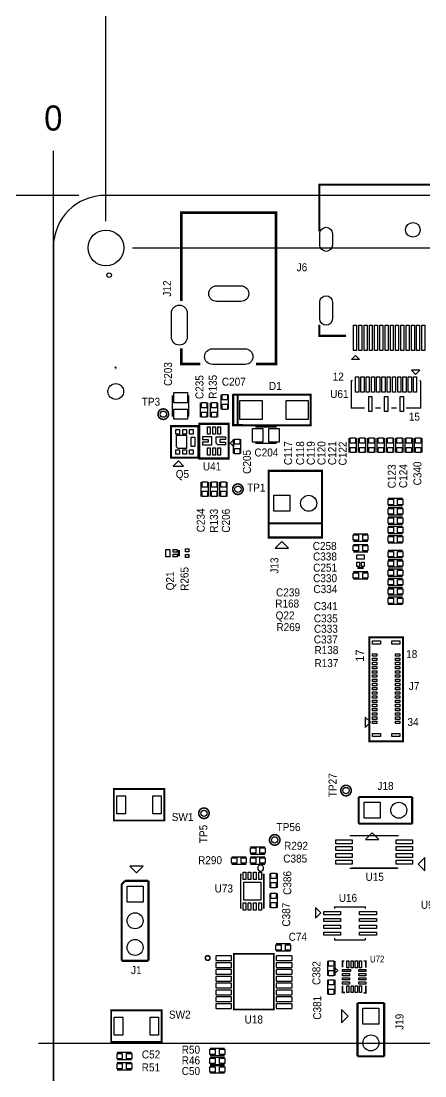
# Model space of a CAD drawing. Extents: x -2476 to 8518, y -1808 to 7994.
# Drawn here: x -121 to 1391, y 1384 to 5338 of the extents above; entities that cross this region are included whole.
import ezdxf
from ezdxf.enums import TextEntityAlignment as Align

# ---------------------------------------------------------------- set-up
doc = ezdxf.new("R2010")
doc.units = 0
doc.layers.add('1', color=211, linetype='CONTINUOUS')
doc.layers.add('2', color=191, linetype='CONTINUOUS')

msp = doc.modelspace()

# ---------------------------------------------------------------- linework, layer by layer
at = {"layer": '1'}
for points in [[(196.85, 4588.168), (196.85, 5776.5)], [(0, 0), (0, 4852)], [(94.9413, 4684.993), (-384.5, 4684.993)], [(296.85, 4488.168), (5884.5, 4488.168)], [(5064.7198, 1505.7069), (-55.5, 1505.7069)]]:
    msp.add_lwpolyline(points, dxfattribs=at)
msp.add_lwpolyline([(195, 0), (5317.0449, 0.5482, 0.414025), (5511.9402, 195.5691), (5511.9402, 4489.3111, 0.414251), (5316.9402, 4684.3361), (194.9413, 4684.993, 0.414163), (0, 4490.018), (0, 194.982, 0.414187)], format="xyb", close=True, dxfattribs=at)
at = {"layer": '2'}
for points, const_width in [([(1696.3134, 4550.1753), (1696.3134, 4725.1753), (995.9196, 4725.1753), (995.9196, 4550.1753)], 7.874), ([(479.4048, 4289.2305), (479.4048, 4619.9392), (833.7356, 4619.9392), (833.7356, 4053.01), (758.9324, 4053.01)], 10), ([(1096.1165, 4158.6399), (995.9196, 4158.6399), (995.9196, 4200.1753)], 7.874), ([(479.4048, 4112.0652), (479.4048, 4053.01), (550.271, 4053.01)], 10), ([(1120.9402, 3990.4904), (1116.0189, 3990.4904), (1116.0189, 3888.1282), (1165.9402, 3888.1282)], 5), ([(1320.9402, 3888.1282), (1375.8615, 3888.1282), (1375.8615, 3990.4904)], 5), ([(1375.8615, 3990.4904), (1370.9402, 3990.4904)], 5), ([(446.0072, 3855.5691), (446.0072, 3935.5691)], 5), ([(507.1332, 3935.5691), (507.1332, 3855.5691)], 5), ([(627.7907, 3937.9519), (627.7907, 3882.8337)], 5), ([(655.3497, 3937.9519), (655.3497, 3882.8337)], 5), ([(689.83, 3938.0494), (673.4206, 3938.0494), (673.0269, 3937.6557), (673.0269, 3823.4825), (690.7434, 3823.4825), (689.83, 3823.0888), (963.3104, 3823.0888), (963.3104, 3938.0494), (689.83, 3938.0494), (689.83, 3823.0888)], 7.874), ([(550.3892, 3853.01), (550.3892, 3908.1282)], 5), ([(577.9482, 3853.01), (577.9482, 3908.1282)], 5), ([(587.7907, 3853.01), (587.7907, 3908.1282)], 5), ([(615.3497, 3853.01), (615.3497, 3908.1282)], 5), ([(1205.9402, 3888.1282), (1225.9402, 3888.1282)], 5), ([(1265.9402, 3888.1282), (1285.9402, 3888.1282)], 5), ([(440.3891, 3721.3998), (440.3891, 3819.825), (542.7513, 3819.825), (542.7513, 3701.7148), (440.3891, 3701.7148), (440.3891, 3721.3998)], 7.874), ([(640.9403, 3698.64), (546.4521, 3698.64), (546.4521, 3828.5612), (656.6883, 3828.5612), (656.6883, 3698.64), (640.9403, 3698.64)], 7.874), ([(755.6647, 3816.1321), (835.6647, 3816.1321)], 5), ([(674.0288, 3771.4747), (674.0288, 3716.3565)], 5), ([(701.5878, 3771.4747), (701.5878, 3716.3565)], 5), ([(835.6647, 3755.0061), (755.6647, 3755.0061)], 5), ([(1107.1607, 3720.7502), (1107.1607, 3775.8684)], 5), ([(1134.7197, 3720.7502), (1134.7197, 3775.8684)], 5), ([(1142.1607, 3720.7502), (1142.1607, 3775.8684)], 5), ([(1169.7197, 3720.7502), (1169.7197, 3775.8684)], 5), ([(1177.1607, 3720.7502), (1177.1607, 3775.8684)], 5), ([(1204.7197, 3720.7502), (1204.7197, 3775.8684)], 5), ([(1212.1607, 3720.7502), (1212.1607, 3775.8684)], 5), ([(1239.7197, 3720.7502), (1239.7197, 3775.8684)], 5), ([(1247.1607, 3720.7502), (1247.1607, 3775.8684)], 5), ([(1274.7197, 3720.7502), (1274.7197, 3775.8684)], 5), ([(1282.1607, 3720.7502), (1282.1607, 3775.8684)], 5), ([(1309.7197, 3720.7502), (1309.7197, 3775.8684)], 5), ([(1317.1607, 3720.7502), (1317.1607, 3775.8684)], 5), ([(1344.7197, 3720.7502), (1344.7197, 3775.8684)], 5), ([(1352.1607, 3720.7502), (1352.1607, 3775.8684)], 5), ([(1379.7197, 3720.7502), (1379.7197, 3775.8684)], 5), ([(805.9402, 3402.5691), (1005.9402, 3402.5691), (1005.9402, 3652.5691), (805.9402, 3652.5691), (805.9402, 3402.5691)], 8), ([(552.7907, 3611.1282), (552.7907, 3556.01)], 5), ([(580.3497, 3611.1282), (580.3497, 3556.01)], 5), ([(587.7907, 3556.01), (587.7907, 3611.1282)], 5), ([(615.3497, 3556.01), (615.3497, 3611.1282)], 5), ([(622.7907, 3611.1282), (622.7907, 3556.01)], 5), ([(650.3497, 3611.1282), (650.3497, 3556.01)], 5), ([(1308.4993, 3549.3486), (1253.3811, 3549.3486)], 5), ([(1308.4993, 3521.7896), (1253.3811, 3521.7896)], 5), ([(1308.4993, 3514.3486), (1253.3811, 3514.3486)], 5), ([(1308.4993, 3486.7896), (1253.3811, 3486.7896)], 5), ([(1308.4993, 3479.3486), (1253.3811, 3479.3486)], 5), ([(805.9402, 3455.5691), (1005.9402, 3455.5691)], 8), ([(1308.4993, 3451.7896), (1253.3811, 3451.7896)], 5), ([(1308.4993, 3444.3486), (1253.3811, 3444.3486)], 5), ([(1177.8694, 3415.884), (1122.7512, 3415.884)], 5), ([(1308.4993, 3416.7896), (1253.3811, 3416.7896)], 5), ([(1308.4993, 3409.3486), (1253.3811, 3409.3486)], 5), ([(1177.8694, 3388.325), (1122.7512, 3388.325)], 5), ([(1122.7512, 3375.884), (1177.8694, 3375.884)], 5), ([(1308.4993, 3381.7896), (1253.3811, 3381.7896)], 5), ([(469.8694, 3332.2935), (469.8694, 3355.9155)], 7.874), ([(1122.7512, 3348.325), (1177.8694, 3348.325)], 5), ([(1308.4993, 3354.3486), (1253.3811, 3354.3486)], 5), ([(1308.4993, 3326.7896), (1253.3811, 3326.7896)], 5), ([(1308.4993, 3319.3486), (1253.3811, 3319.3486)], 5), ([(1138.4993, 3288.1675), (1162.1213, 3288.1675)], 7.874), ([(1308.4993, 3291.7896), (1253.3811, 3291.7896)], 5), ([(1308.4993, 3284.3486), (1253.3811, 3284.3486)], 5), ([(1122.7512, 3274.3486), (1177.8694, 3274.3486)], 5), ([(1122.7512, 3246.7896), (1177.8694, 3246.7896)], 5), ([(1308.4993, 3256.7896), (1253.3811, 3256.7896)], 5), ([(1308.4993, 3249.3486), (1253.3811, 3249.3486)], 5), ([(1308.4993, 3221.7896), (1253.3811, 3221.7896)], 5), ([(1253.3811, 3214.3486), (1308.4993, 3214.3486)], 5), ([(1253.3811, 3186.7896), (1308.4993, 3186.7896)], 5), ([(1253.3811, 3179.3486), (1308.4993, 3179.3486)], 5), ([(1253.3811, 3151.7896), (1308.4993, 3151.7896)], 5), ([(1206.5701, 2638.7187), (1182.9481, 2638.7187), (1182.9481, 3028.4825), (1308.9323, 3028.4825), (1308.9323, 2638.7187), (1206.5701, 2638.7187)], 7.874), ([(415.4284, 2341.514), (226.452, 2341.514), (226.452, 2459.6242), (415.4284, 2459.6242), (415.4284, 2341.514)], 7), ([(1143.45, 2329.9291), (1143.45, 2429.9291)], 8), ([(1143.45, 2429.9291), (1343.45, 2429.9291)], 8), ([(1343.45, 2429.9291), (1143.45, 2429.9291)], 8), ([(1143.45, 2429.9291), (1143.45, 2329.9291)], 8), ([(1343.45, 2429.9291), (1343.45, 2329.9291)], 8), ([(1343.45, 2329.9291), (1343.45, 2429.9291)], 8), ([(1343.45, 2329.9291), (1143.45, 2329.9291)], 8), ([(1143.45, 2329.9291), (1343.45, 2329.9291)], 8), ([(1112.3575, 2281.9353), (1112.3575, 2284.5888), (1289.5229, 2284.5888), (1289.5229, 2281.9353)], 6), ([(792.9882, 2242.6086), (737.87, 2242.6086)], 5), ([(792.9882, 2215.0496), (737.87, 2215.0496)], 5), ([(722.3189, 2205.3486), (667.2007, 2205.3486)], 5), ([(722.3189, 2177.7896), (667.2007, 2177.7896)], 5), ([(792.9882, 2205.3486), (737.87, 2205.3486)], 5), ([(792.9882, 2177.7896), (737.87, 2177.7896)], 5), ([(705.3897, 2139.5612), (701.4527, 2139.5612), (701.4527, 2013.577), (705.3897, 2013.577)], 5.9055), ([(784.1299, 2139.5612), (788.0669, 2139.5612), (788.0669, 2013.577), (784.1299, 2013.577)], 5.9055), ([(810.9803, 2144.1282), (810.9803, 2089.01)], 5), ([(838.5393, 2144.1282), (838.5393, 2089.01)], 5), ([(1289.5229, 2162.5416), (1112.3575, 2162.5416), (1112.3575, 2165.1951)], 6), ([(1289.5229, 2165.1951), (1289.5229, 2162.5416)], 6), ([(255.9402, 2103.0691), (268.4402, 2115.5691)], 8), ([(255.9402, 1815.5691), (255.9402, 2103.0691)], 8), ([(268.4402, 2115.5691), (355.9402, 2115.5691)], 8), ([(355.9402, 2115.5691), (355.9402, 1815.5691)], 8), ([(810.9803, 2014.01), (810.9803, 2069.1282)], 5), ([(838.5393, 2014.01), (838.5393, 2069.1282)], 5), ([(1168.0268, 2010.5691), (1168.0268, 2017.577), (1053.8536, 2017.577), (1053.8536, 2010.5691)], 5), ([(1053.8536, 1900.5691), (1053.8536, 1893.5612), (1168.0268, 1893.5612)], 5), ([(1168.0268, 1893.5612), (1168.0268, 1900.5691)], 5), ([(833.3811, 1879.3486), (888.4993, 1879.3486)], 5), ([(355.9402, 1815.5691), (255.9402, 1815.5691)], 8), ([(676.1371, 1841.8683), (825.7433, 1841.8683), (825.7433, 1633.2069), (676.1371, 1633.2069), (676.1371, 1841.8683)], 6), ([(833.3811, 1851.7896), (888.4993, 1851.7896)], 5), ([(1026.913, 1759.7661), (1026.913, 1814.8843)], 5), ([(1054.472, 1759.7661), (1054.472, 1814.8843)], 5), ([(1089.3885, 1814.8291), (1082.3255, 1814.8291), (1082.3255, 1790.8291)], 6), ([(1161.2625, 1814.8291), (1170.3255, 1814.8291), (1170.3255, 1789.8291)], 6), ([(1026.913, 1744.6242), (1026.913, 1689.506)], 5), ([(1054.472, 1744.6242), (1054.472, 1689.506)], 5), ([(1091.3885, 1696.8291), (1082.3255, 1696.8291), (1082.3255, 1721.8291)], 6), ([(1170.3255, 1721.8291), (1170.3255, 1695.8291), (1161.2625, 1695.8291)], 6), ([(1138.8536, 1657.7738), (1238.8536, 1657.7738)], 8), ([(1138.8536, 1457.7738), (1138.8536, 1657.7738)], 8), ([(1138.8536, 1657.7738), (1138.8536, 1457.7738)], 8), ([(1238.8536, 1657.7738), (1138.8536, 1657.7738)], 8), ([(1238.8536, 1657.7738), (1238.8536, 1457.7738)], 8), ([(1238.8536, 1457.7738), (1238.8536, 1657.7738)], 8), ([(216.452, 1629.6242), (405.4284, 1629.6242), (405.4284, 1511.514), (216.452, 1511.514), (216.452, 1629.6242)], 7), ([(293.4993, 1472.3486), (238.3811, 1472.3486)], 5), ([(586.3811, 1488.0888), (641.4993, 1488.0888)], 5), ([(293.4993, 1444.7896), (238.3811, 1444.7896)], 5), ([(293.4993, 1434.3486), (238.3811, 1434.3486)], 5), ([(586.3811, 1460.5298), (641.4993, 1460.5298)], 5), ([(641.4993, 1454.3486), (586.3811, 1454.3486)], 5), ([(641.4993, 1426.7896), (586.3811, 1426.7896)], 5), ([(641.4993, 1422.3486), (586.3811, 1422.3486)], 5), ([(1238.8536, 1457.7738), (1138.8536, 1457.7738)], 8), ([(1138.8536, 1457.7738), (1238.8536, 1457.7738)], 8), ([(293.4993, 1406.7896), (238.3811, 1406.7896)], 5), ([(641.4993, 1394.7896), (586.3811, 1394.7896)], 5)]:
    msp.add_lwpolyline(points, dxfattribs=dict(at, const_width=const_width))
for points in [[(997.6914, 4498.7974), (997.6914, 4542.1044, -1), (1044.9354, 4542.1044), (1044.9354, 4498.7974, -1)], [(611.2947, 4346.3171), (701.8457, 4346.3171, -1), (701.8457, 4287.2621), (611.2947, 4287.2621, -1)], [(442.0033, 4153.4038), (442.0033, 4243.9548, -1), (501.0583, 4243.9548), (501.0583, 4153.4038, -1)], [(997.6914, 4222.0258), (997.6914, 4285.0178, -1), (1044.9354, 4285.0178), (1044.9354, 4222.0258, -1)], [(595.5467, 4110.0966), (717.5937, 4110.0966, -1), (717.5937, 4051.0416), (595.5467, 4051.0416, -1)], [(787.3897, 2163.1833, 1), (765.12203, 2163.18325, 1)], [(665.3097, 1833.9985), (610.1927, 1833.9985, 0.414214), (608.2237, 1832.0295), (608.2237, 1818.2505, 0.414214), (610.1927, 1816.2815), (665.3097, 1816.2815, 0.414214), (667.2787, 1818.2505), (667.2787, 1832.0295, 0.414214)], [(891.6877, 1833.9985), (836.5707, 1833.9985, 0.414214), (834.6017, 1832.0295), (834.6017, 1818.2505, 0.414214), (836.5707, 1816.2815), (891.6877, 1816.2815, 0.414214), (893.6567, 1818.2505), (893.6567, 1832.0295, 0.414214)], [(665.3097, 1808.4079), (610.1927, 1808.4079, 0.414214), (608.2237, 1806.4389), (608.2237, 1792.6599, 0.414214), (610.1927, 1790.6909), (665.3097, 1790.6909, 0.414214), (667.2787, 1792.6599), (667.2787, 1806.4389, 0.414214)], [(665.3097, 1782.8174), (610.1927, 1782.8174, 0.414214), (608.2237, 1780.8484), (608.2237, 1767.0694, 0.414214), (610.1927, 1765.1004), (665.3097, 1765.1004, 0.414214), (667.2787, 1767.0694), (667.2787, 1780.8484, 0.414214)], [(891.6877, 1808.4079), (836.5707, 1808.4079, 0.414214), (834.6017, 1806.4389), (834.6017, 1792.6599, 0.414214), (836.5707, 1790.6909), (891.6877, 1790.6909, 0.414214), (893.6567, 1792.6599), (893.6567, 1806.4389, 0.414214)], [(891.6877, 1782.8174), (836.5707, 1782.8174, 0.414214), (834.6017, 1780.8484), (834.6017, 1767.0694, 0.414214), (836.5707, 1765.1004), (891.6877, 1765.1004, 0.414214), (893.6567, 1767.0694), (893.6567, 1780.8484, 0.414214)], [(665.3097, 1757.2268), (610.1927, 1757.2268, 0.414214), (608.2237, 1755.2578), (608.2237, 1741.4788, 0.414214), (610.1927, 1739.5098), (665.3097, 1739.5098, 0.414214), (667.2787, 1741.4788), (667.2787, 1755.2578, 0.414214)], [(891.6877, 1757.2268), (836.5707, 1757.2268, 0.414214), (834.6017, 1755.2578), (834.6017, 1741.4788, 0.414214), (836.5707, 1739.5098), (891.6877, 1739.5098, 0.414214), (893.6567, 1741.4788), (893.6567, 1755.2578, 0.414214)], [(665.3097, 1731.6284), (610.1927, 1731.6284, 0.414214), (608.2237, 1729.6594), (608.2237, 1715.8804, 0.414214), (610.1927, 1713.9114), (665.3097, 1713.9114, 0.414214), (667.2787, 1715.8804), (667.2787, 1729.6594, 0.414214)], [(665.3097, 1706.0378), (610.1927, 1706.0378, 0.414214), (608.2237, 1704.0688), (608.2237, 1690.2898, 0.414214), (610.1927, 1688.3208), (665.3097, 1688.3208, 0.414214), (667.2787, 1690.2898), (667.2787, 1704.0688, 0.414214)], [(891.6877, 1731.6284), (836.5707, 1731.6284, 0.414214), (834.6017, 1729.6594), (834.6017, 1715.8804, 0.414214), (836.5707, 1713.9114), (891.6877, 1713.9114, 0.414214), (893.6567, 1715.8804), (893.6567, 1729.6594, 0.414214)], [(891.6877, 1706.0378), (836.5707, 1706.0378, 0.414214), (834.6017, 1704.0688), (834.6017, 1690.2898, 0.414214), (836.5707, 1688.3208), (891.6877, 1688.3208, 0.414214), (893.6567, 1690.2898), (893.6567, 1704.0688, 0.414214)], [(665.3097, 1680.4473), (610.1927, 1680.4473, 0.414214), (608.2237, 1678.4783), (608.2237, 1664.6993, 0.414214), (610.1927, 1662.7303), (665.3097, 1662.7303, 0.414214), (667.2787, 1664.6993), (667.2787, 1678.4783, 0.414214)], [(891.6877, 1680.4473), (836.5707, 1680.4473, 0.414214), (834.6017, 1678.4783), (834.6017, 1664.6993, 0.414214), (836.5707, 1662.7303), (891.6877, 1662.7303, 0.414214), (893.6567, 1664.6993), (893.6567, 1678.4783, 0.414214)], [(665.3097, 1654.8567), (610.1927, 1654.8567, 0.414214), (608.2237, 1652.8877), (608.2237, 1639.1087, 0.414214), (610.1927, 1637.1397), (665.3097, 1637.1397, 0.414214), (667.2787, 1639.1087), (667.2787, 1652.8877, 0.414214)], [(891.6877, 1654.8567), (836.5707, 1654.8567, 0.414214), (834.6017, 1652.8877), (834.6017, 1639.1087, 0.414214), (836.5707, 1637.1397), (891.6877, 1637.1397, 0.414214), (893.6567, 1639.1087), (893.6567, 1652.8877, 0.414214)]]:
    msp.add_lwpolyline(points, format="xyb", close=True, dxfattribs=at)
for points in [[(1135.0929, 4198.4037), (1135.0929, 4103.9155), (1124.0693, 4103.9155), (1124.0693, 4198.4037)], [(1154.7779, 4198.4037), (1154.7779, 4103.9155), (1143.7543, 4103.9155), (1143.7543, 4198.4037)], [(1174.4629, 4198.4037), (1174.4629, 4103.9155), (1163.4393, 4103.9155), (1163.4393, 4198.4037)], [(1194.148, 4198.4037), (1194.148, 4103.9155), (1183.1244, 4103.9155), (1183.1244, 4198.4037)], [(1213.833, 4198.4037), (1213.833, 4103.9155), (1202.8094, 4103.9155), (1202.8094, 4198.4037)], [(1233.5181, 4198.4037), (1233.5181, 4103.9155), (1222.4945, 4103.9155), (1222.4945, 4198.4037)], [(1253.2031, 4198.4037), (1253.2031, 4103.9155), (1242.1795, 4103.9155), (1242.1795, 4198.4037)], [(1272.8881, 4198.4037), (1272.8881, 4103.9155), (1261.8645, 4103.9155), (1261.8645, 4198.4037)], [(1292.5732, 4198.4037), (1292.5732, 4103.9155), (1281.5496, 4103.9155), (1281.5496, 4198.4037)], [(1312.2582, 4198.4037), (1312.2582, 4103.9155), (1301.2346, 4103.9155), (1301.2346, 4198.4037)], [(1331.9433, 4198.4037), (1331.9433, 4103.9155), (1320.9197, 4103.9155), (1320.9197, 4198.4037)], [(1351.6283, 4198.4037), (1351.6283, 4103.9155), (1340.6047, 4103.9155), (1340.6047, 4198.4037)], [(1371.3133, 4198.4037), (1371.3133, 4103.9155), (1360.2897, 4103.9155), (1360.2897, 4198.4037)], [(1390.9984, 4198.4037), (1390.9984, 4103.9155), (1379.9748, 4103.9155), (1379.9748, 4198.4037)], [(1131.1165, 4085.1753), (1146.1165, 4070.1753), (1116.1165, 4070.1753)], [(1143.574, 4004.2739), (1143.574, 3947.1873), (1131.763, 3947.1873), (1131.763, 4004.2739)], [(1163.267, 4004.2739), (1163.267, 3947.1873), (1151.456, 3947.1873), (1151.456, 4004.2739)], [(1182.9441, 4004.2739), (1182.9441, 3947.1873), (1171.1331, 3947.1873), (1171.1331, 4004.2739)], [(1202.637, 4004.2739), (1202.637, 3947.1873), (1190.826, 3947.1873), (1190.826, 4004.2739)], [(1222.3142, 4004.2739), (1222.3142, 3947.1873), (1210.5032, 3947.1873), (1210.5032, 4004.2739)], [(1242.0071, 4004.2739), (1242.0071, 3947.1873), (1230.1961, 3947.1873), (1230.1961, 4004.2739)], [(1261.6843, 4004.2739), (1261.6843, 3947.1873), (1249.8733, 3947.1873), (1249.8733, 4004.2739)], [(1281.3772, 4004.2739), (1281.3772, 3947.1873), (1269.5662, 3947.1873), (1269.5662, 4004.2739)], [(1301.0544, 4004.2739), (1301.0544, 3947.1873), (1289.2434, 3947.1873), (1289.2434, 4004.2739)], [(1320.7473, 4004.2739), (1320.7473, 3947.1873), (1308.9363, 3947.1873), (1308.9363, 4004.2739)], [(1340.4244, 4004.2739), (1340.4244, 3947.1873), (1328.6134, 3947.1873), (1328.6134, 4004.2739)], [(1356.1764, 4014.1124), (1371.9245, 4029.8605), (1340.4284, 4029.8605)], [(1360.1174, 4004.2739), (1360.1174, 3947.1873), (1348.3064, 3947.1873), (1348.3064, 4004.2739)], [(502.55445, 3906.98645), (450.58595, 3906.98645), (450.58595, 3945.56915), (502.55445, 3945.56915)], [(631.53085, 3937.9518), (651.60955, 3937.9518), (651.60955, 3918.2668), (631.53085, 3918.2668)], [(698.6174, 3845.136), (698.6174, 3916.0021), (781.2946, 3916.0021), (781.2946, 3845.136)], [(871.8458, 3845.136), (871.8458, 3916.0021), (954.523, 3916.0021), (954.523, 3845.136)], [(1192.7866, 3931.4313), (1192.7866, 3874.3447), (1180.9756, 3874.3447), (1180.9756, 3931.4313)], [(1251.8457, 3931.4313), (1251.8457, 3874.3447), (1240.0347, 3874.3447), (1240.0347, 3931.4313)], [(1310.9048, 3931.4313), (1310.9048, 3874.3447), (1299.0938, 3874.3447), (1299.0938, 3931.4313)], [(502.55445, 3845.56905), (450.58595, 3845.56905), (450.58595, 3884.15175), (502.55445, 3884.15175)], [(554.12935, 3908.1281), (574.20805, 3908.1281), (574.20805, 3888.4431), (554.12935, 3888.4431)], [(591.53085, 3908.1281), (611.60955, 3908.1281), (611.60955, 3888.4431), (591.53085, 3888.4431)], [(651.60955, 3882.8338), (631.53085, 3882.8338), (631.53085, 3902.5188), (651.60955, 3902.5188)], [(574.20805, 3853.0101), (554.12935, 3853.0101), (554.12935, 3872.6951), (574.20805, 3872.6951)], [(611.60955, 3853.0101), (591.53085, 3853.0101), (591.53085, 3872.6951), (611.60955, 3872.6951)], [(472.86935, 3807.22655), (472.86935, 3790.29745), (459.08985, 3790.29745), (459.08985, 3807.22655)], [(498.45995, 3807.22655), (498.45995, 3790.29745), (484.68045, 3790.29745), (484.68045, 3807.22655)], [(524.05055, 3807.22655), (524.05055, 3790.29745), (510.27105, 3790.29745), (510.27105, 3807.22655)], [(586.80645, 3817.73445), (586.80645, 3790.17535), (576.96395, 3790.17535), (576.96395, 3817.73445)], [(606.49145, 3817.73445), (606.49145, 3790.17535), (596.64895, 3790.17535), (596.64895, 3817.73445)], [(626.17645, 3817.73445), (626.17645, 3790.17535), (616.33395, 3790.17535), (616.33395, 3817.73445)], [(745.6646, 3759.5848), (745.6646, 3811.5533), (784.2473, 3811.5533), (784.2473, 3759.5848)], [(807.082, 3759.5848), (807.082, 3811.5533), (845.6647, 3811.5533), (845.6647, 3759.5848)], [(465.7827, 3737.1478), (499.2473, 3737.1478), (499.2473, 3784.392), (459.8773, 3784.392), (459.8773, 3743.0533)], [(529.50325, 3778.92345), (529.50325, 3743.01795), (515.44815, 3743.01795), (515.44815, 3778.92345)], [(593.6962, 3779.3486), (558.2632, 3779.3486), (558.2632, 3769.5061), (579.9167, 3769.5061), (579.9167, 3759.6635), (558.2632, 3759.6635), (558.2632, 3749.821), (593.6962, 3749.821)], [(609.4442, 3779.3486), (644.8772, 3779.3486), (644.8772, 3769.5061), (623.2237, 3769.5061), (623.2237, 3759.6635), (644.8772, 3759.6635), (644.8772, 3749.821), (615.3497, 3749.821), (609.4442, 3755.7265)], [(661.6096, 3755.7266), (675.3891, 3741.9471), (675.3891, 3769.5061)], [(677.76895, 3771.4746), (697.84765, 3771.4746), (697.84765, 3751.7896), (677.76895, 3751.7896)], [(1110.90085, 3775.8683), (1130.97955, 3775.8683), (1130.97955, 3756.1833), (1110.90085, 3756.1833)], [(1145.90085, 3775.8683), (1165.97955, 3775.8683), (1165.97955, 3756.1833), (1145.90085, 3756.1833)], [(1180.90085, 3775.8683), (1200.97955, 3775.8683), (1200.97955, 3756.1833), (1180.90085, 3756.1833)], [(1215.90085, 3775.8683), (1235.97955, 3775.8683), (1235.97955, 3756.1833), (1215.90085, 3756.1833)], [(1250.90085, 3775.8683), (1270.97955, 3775.8683), (1270.97955, 3756.1833), (1250.90085, 3756.1833)], [(1285.90085, 3775.8683), (1305.97955, 3775.8683), (1305.97955, 3756.1833), (1285.90085, 3756.1833)], [(1320.90085, 3775.8683), (1340.97955, 3775.8683), (1340.97955, 3756.1833), (1320.90085, 3756.1833)], [(1355.90085, 3775.8683), (1375.97955, 3775.8683), (1375.97955, 3756.1833), (1355.90085, 3756.1833)], [(472.86935, 3731.24235), (472.86935, 3714.31325), (459.08985, 3714.31325), (459.08985, 3731.24235)], [(498.45995, 3731.24235), (498.45995, 3714.31325), (484.68045, 3714.31325), (484.68045, 3731.24235)], [(524.05055, 3731.24235), (524.05055, 3714.31325), (510.27105, 3714.31325), (510.27105, 3731.24235)], [(586.80645, 3738.99435), (586.80645, 3711.43525), (576.96395, 3711.43525), (576.96395, 3738.99435)], [(606.49145, 3738.99435), (606.49145, 3711.43525), (596.64895, 3711.43525), (596.64895, 3738.99435)], [(626.17645, 3738.99435), (626.17645, 3711.43525), (616.33395, 3711.43525), (616.33395, 3738.99435)], [(697.84765, 3716.3566), (677.76895, 3716.3566), (677.76895, 3736.0416), (697.84765, 3736.0416)], [(1130.97955, 3720.7503), (1110.90085, 3720.7503), (1110.90085, 3740.4353), (1130.97955, 3740.4353)], [(1165.97955, 3720.7503), (1145.90085, 3720.7503), (1145.90085, 3740.4353), (1165.97955, 3740.4353)], [(1200.97955, 3720.7503), (1180.90085, 3720.7503), (1180.90085, 3740.4353), (1200.97955, 3740.4353)], [(1235.97955, 3720.7503), (1215.90085, 3720.7503), (1215.90085, 3740.4353), (1235.97955, 3740.4353)], [(1270.97955, 3720.7503), (1250.90085, 3720.7503), (1250.90085, 3740.4353), (1270.97955, 3740.4353)], [(1305.97955, 3720.7503), (1285.90085, 3720.7503), (1285.90085, 3740.4353), (1305.97955, 3740.4353)], [(1340.97955, 3720.7503), (1320.90085, 3720.7503), (1320.90085, 3740.4353), (1340.97955, 3740.4353)], [(1375.97955, 3720.7503), (1355.90085, 3720.7503), (1355.90085, 3740.4353), (1375.97955, 3740.4353)], [(467.9482, 3689.9038), (448.2631, 3670.2187), (487.6332, 3670.2187)], [(556.53085, 3611.1281), (576.60955, 3611.1281), (576.60955, 3591.4431), (556.53085, 3591.4431)], [(591.53085, 3611.1281), (611.60955, 3611.1281), (611.60955, 3591.4431), (591.53085, 3591.4431)], [(626.53085, 3611.1281), (646.60955, 3611.1281), (646.60955, 3591.4431), (626.53085, 3591.4431)], [(576.60955, 3556.0101), (556.53085, 3556.0101), (556.53085, 3575.6951), (576.60955, 3575.6951)], [(611.60955, 3556.0101), (591.53085, 3556.0101), (591.53085, 3575.6951), (611.60955, 3575.6951)], [(646.60955, 3556.0101), (626.53085, 3556.0101), (626.53085, 3575.6951), (646.60955, 3575.6951)], [(825.9402, 3500.5691), (825.9402, 3560.5691), (885.9402, 3560.5691), (885.9402, 3500.5691)], [(1253.3812, 3525.5297), (1253.3812, 3545.6084), (1273.0662, 3545.6084), (1273.0662, 3525.5297)], [(1308.4992, 3545.60845), (1308.4992, 3525.52975), (1288.8142, 3525.52975), (1288.8142, 3545.60845)], [(1253.3812, 3490.5297), (1253.3812, 3510.6084), (1273.0662, 3510.6084), (1273.0662, 3490.5297)], [(1308.4992, 3510.60845), (1308.4992, 3490.52975), (1288.8142, 3490.52975), (1288.8142, 3510.60845)], [(1253.3812, 3455.5297), (1253.3812, 3475.6084), (1273.0662, 3475.6084), (1273.0662, 3455.5297)], [(1253.3812, 3420.5297), (1253.3812, 3440.6084), (1273.0662, 3440.6084), (1273.0662, 3420.5297)], [(1308.4992, 3475.60845), (1308.4992, 3455.52975), (1288.8142, 3455.52975), (1288.8142, 3475.60845)], [(1308.4992, 3440.60845), (1308.4992, 3420.52975), (1288.8142, 3420.52975), (1288.8142, 3440.60845)], [(1122.7513, 3392.0651), (1122.7513, 3412.1438), (1142.4363, 3412.1438), (1142.4363, 3392.0651)], [(1177.8693, 3412.14385), (1177.8693, 3392.06515), (1158.1843, 3392.06515), (1158.1843, 3412.14385)], [(1253.3812, 3385.5297), (1253.3812, 3405.6084), (1273.0662, 3405.6084), (1273.0662, 3385.5297)], [(1308.4992, 3405.60845), (1308.4992, 3385.52975), (1288.8142, 3385.52975), (1288.8142, 3405.60845)], [(830.9402, 3363.0691), (880.9402, 3363.0691), (855.9402, 3388.0691)], [(1122.7513, 3352.0651), (1122.7513, 3372.1438), (1142.4363, 3372.1438), (1142.4363, 3352.0651)], [(1177.8693, 3372.14385), (1177.8693, 3352.06515), (1158.1843, 3352.06515), (1158.1843, 3372.14385)], [(436.4048, 3357.88405), (436.4048, 3330.32495), (420.6568, 3330.32495), (420.6568, 3357.88405)], [(463.9717, 3357.88405), (463.9717, 3348.04155), (448.2237, 3348.04155), (448.2237, 3357.88405)], [(463.9756, 3340.16745), (463.9756, 3330.32495), (448.2276, 3330.32495), (448.2276, 3340.16745)], [(507.19935, 3348.7304), (494.20725, 3348.7304), (494.20725, 3359.5572), (507.19935, 3359.5572)], [(507.19935, 3328.0612), (494.20725, 3328.0612), (494.20725, 3338.888), (507.19935, 3338.888)], [(1164.08985, 3321.6321), (1136.53075, 3321.6321), (1136.53075, 3337.3801), (1164.08985, 3337.3801)], [(1253.3812, 3330.5297), (1253.3812, 3350.6084), (1273.0662, 3350.6084), (1273.0662, 3330.5297)], [(1308.4992, 3350.60845), (1308.4992, 3330.52975), (1288.8142, 3330.52975), (1288.8142, 3350.60845)], [(1146.37325, 3294.0613), (1136.53075, 3294.0613), (1136.53075, 3309.8093), (1146.37325, 3309.8093)], [(1164.08985, 3294.0652), (1154.24735, 3294.0652), (1154.24735, 3309.8132), (1164.08985, 3309.8132)], [(1253.3812, 3295.5297), (1253.3812, 3315.6084), (1273.0662, 3315.6084), (1273.0662, 3295.5297)], [(1308.4992, 3315.60845), (1308.4992, 3295.52975), (1288.8142, 3295.52975), (1288.8142, 3315.60845)], [(1122.7513, 3250.5297), (1122.7513, 3270.6084), (1142.4363, 3270.6084), (1142.4363, 3250.5297)], [(1177.8693, 3270.60845), (1177.8693, 3250.52975), (1158.1843, 3250.52975), (1158.1843, 3270.60845)], [(1253.3812, 3260.5297), (1253.3812, 3280.6084), (1273.0662, 3280.6084), (1273.0662, 3260.5297)], [(1253.3812, 3225.5297), (1253.3812, 3245.6084), (1273.0662, 3245.6084), (1273.0662, 3225.5297)], [(1308.4992, 3280.60845), (1308.4992, 3260.52975), (1288.8142, 3260.52975), (1288.8142, 3280.60845)], [(1308.4992, 3245.60845), (1308.4992, 3225.52975), (1288.8142, 3225.52975), (1288.8142, 3245.60845)], [(1253.3812, 3190.5297), (1253.3812, 3210.6084), (1273.0662, 3210.6084), (1273.0662, 3190.5297)], [(1308.4992, 3210.60845), (1308.4992, 3190.52975), (1288.8142, 3190.52975), (1288.8142, 3210.60845)], [(1253.3812, 3155.5297), (1253.3812, 3175.6084), (1273.0662, 3175.6084), (1273.0662, 3155.5297)], [(1308.4992, 3175.60845), (1308.4992, 3155.52975), (1288.8142, 3155.52975), (1288.8142, 3175.60845)], [(1224.2867, 3003.08875), (1194.7591, 3003.08875), (1194.7591, 3015.29345), (1224.2867, 3015.29345)], [(1297.1213, 3003.08875), (1267.5937, 3003.08875), (1267.5937, 3015.29345), (1297.1213, 3015.29345)], [(1211.2945, 2957.02585), (1194.7591, 2957.02585), (1194.7591, 2966.08095), (1211.2945, 2966.08095)], [(1297.1213, 2957.02585), (1280.5859, 2957.02585), (1280.5859, 2966.08095), (1297.1213, 2966.08095)], [(1211.2945, 2941.27775), (1194.7591, 2941.27775), (1194.7591, 2950.33285), (1211.2945, 2950.33285)], [(1211.2945, 2925.52975), (1194.7591, 2925.52975), (1194.7591, 2934.58485), (1211.2945, 2934.58485)], [(1297.1213, 2941.27775), (1280.5859, 2941.27775), (1280.5859, 2950.33285), (1297.1213, 2950.33285)], [(1297.1213, 2925.52975), (1280.5859, 2925.52975), (1280.5859, 2934.58485), (1297.1213, 2934.58485)], [(1211.2945, 2909.78175), (1194.7591, 2909.78175), (1194.7591, 2918.83685), (1211.2945, 2918.83685)], [(1211.2945, 2894.03365), (1194.7591, 2894.03365), (1194.7591, 2903.08875), (1211.2945, 2903.08875)], [(1211.2945, 2878.28565), (1194.7591, 2878.28565), (1194.7591, 2887.34075), (1211.2945, 2887.34075)], [(1297.1213, 2909.78175), (1280.5859, 2909.78175), (1280.5859, 2918.83685), (1297.1213, 2918.83685)], [(1297.1213, 2894.03365), (1280.5859, 2894.03365), (1280.5859, 2903.08875), (1297.1213, 2903.08875)], [(1297.1213, 2878.28565), (1280.5859, 2878.28565), (1280.5859, 2887.34075), (1297.1213, 2887.34075)], [(1211.2945, 2862.53765), (1194.7591, 2862.53765), (1194.7591, 2871.59275), (1211.2945, 2871.59275)], [(1211.2945, 2846.78955), (1194.7591, 2846.78955), (1194.7591, 2855.84465), (1211.2945, 2855.84465)], [(1297.1213, 2862.53765), (1280.5859, 2862.53765), (1280.5859, 2871.59275), (1297.1213, 2871.59275)], [(1297.1213, 2846.78955), (1280.5859, 2846.78955), (1280.5859, 2855.84465), (1297.1213, 2855.84465)], [(1211.2945, 2831.04155), (1194.7591, 2831.04155), (1194.7591, 2840.09665), (1211.2945, 2840.09665)], [(1211.2945, 2815.29355), (1194.7591, 2815.29355), (1194.7591, 2824.34865), (1211.2945, 2824.34865)], [(1211.2945, 2799.54545), (1194.7591, 2799.54545), (1194.7591, 2808.60055), (1211.2945, 2808.60055)], [(1297.1213, 2831.04155), (1280.5859, 2831.04155), (1280.5859, 2840.09665), (1297.1213, 2840.09665)], [(1297.1213, 2815.29355), (1280.5859, 2815.29355), (1280.5859, 2824.34865), (1297.1213, 2824.34865)], [(1297.1213, 2799.54545), (1280.5859, 2799.54545), (1280.5859, 2808.60055), (1297.1213, 2808.60055)], [(1211.2945, 2783.79745), (1194.7591, 2783.79745), (1194.7591, 2792.85255), (1211.2945, 2792.85255)], [(1211.2945, 2768.04945), (1194.7591, 2768.04945), (1194.7591, 2777.10455), (1211.2945, 2777.10455)], [(1297.1213, 2783.79745), (1280.5859, 2783.79745), (1280.5859, 2792.85255), (1297.1213, 2792.85255)], [(1297.1213, 2768.04945), (1280.5859, 2768.04945), (1280.5859, 2777.10455), (1297.1213, 2777.10455)], [(1186.8851, 2709.5848), (1167.2, 2729.2699), (1167.2, 2689.8998)], [(1211.2945, 2752.30135), (1194.7591, 2752.30135), (1194.7591, 2761.35645), (1211.2945, 2761.35645)], [(1211.2945, 2736.55335), (1194.7591, 2736.55335), (1194.7591, 2745.60845), (1211.2945, 2745.60845)], [(1211.2945, 2720.80535), (1194.7591, 2720.80535), (1194.7591, 2729.86045), (1211.2945, 2729.86045)], [(1297.1213, 2752.30135), (1280.5859, 2752.30135), (1280.5859, 2761.35645), (1297.1213, 2761.35645)], [(1297.1213, 2736.55335), (1280.5859, 2736.55335), (1280.5859, 2745.60845), (1297.1213, 2745.60845)], [(1297.1213, 2720.80535), (1280.5859, 2720.80535), (1280.5859, 2729.86045), (1297.1213, 2729.86045)], [(1211.2945, 2705.05725), (1194.7591, 2705.05725), (1194.7591, 2714.11235), (1211.2945, 2714.11235)], [(1297.1213, 2705.05725), (1280.5859, 2705.05725), (1280.5859, 2714.11235), (1297.1213, 2714.11235)], [(1224.2867, 2655.84475), (1194.7591, 2655.84475), (1194.7591, 2668.04945), (1224.2867, 2668.04945)], [(1297.1213, 2655.84475), (1267.5937, 2655.84475), (1267.5937, 2668.04945), (1297.1213, 2668.04945)], [(269.704, 2434.03365), (269.704, 2367.10455), (237.8142, 2367.10455), (237.8142, 2434.03365)], [(404.0662, 2434.03365), (404.0662, 2367.10455), (372.1764, 2367.10455), (372.1764, 2434.03365)], [(1163.45, 2349.9291), (1163.45, 2409.9291), (1223.45, 2409.9291), (1223.45, 2349.9291)], [(1168.45, 2269.9291), (1218.45, 2269.9291), (1193.45, 2294.9291)], [(1118.263, 2269.4353), (1118.263, 2254.4747), (1057.2394, 2254.4747), (1057.2394, 2269.4353)], [(1344.641, 2269.4353), (1344.641, 2254.4747), (1283.6174, 2254.4747), (1283.6174, 2269.4353)], [(737.8701, 2218.7897), (737.8701, 2238.8684), (757.5551, 2238.8684), (757.5551, 2218.7897)], [(792.9881, 2238.86845), (792.9881, 2218.78975), (773.3031, 2218.78975), (773.3031, 2238.86845)], [(1118.263, 2243.8447), (1118.263, 2228.8841), (1057.2394, 2228.8841), (1057.2394, 2243.8447)], [(1118.263, 2218.2463), (1118.263, 2203.2857), (1057.2394, 2203.2857), (1057.2394, 2218.2463)], [(1344.641, 2243.8447), (1344.641, 2228.8841), (1283.6174, 2228.8841), (1283.6174, 2243.8447)], [(1344.641, 2218.2463), (1344.641, 2203.2857), (1283.6174, 2203.2857), (1283.6174, 2218.2463)], [(667.2008, 2181.5297), (667.2008, 2201.6084), (686.8858, 2201.6084), (686.8858, 2181.5297)], [(722.3188, 2201.60845), (722.3188, 2181.52975), (702.6338, 2181.52975), (702.6338, 2201.60845)], [(737.8701, 2181.5297), (737.8701, 2201.6084), (757.5551, 2201.6084), (757.5551, 2181.5297)], [(792.9881, 2201.60845), (792.9881, 2181.52975), (773.3031, 2181.52975), (773.3031, 2201.60845)], [(1118.263, 2192.6557), (1118.263, 2177.6951), (1057.2394, 2177.6951), (1057.2394, 2192.6557)], [(1344.641, 2192.6557), (1344.641, 2177.6951), (1283.6174, 2177.6951), (1283.6174, 2192.6557)], [(1390.9402, 2152.5652), (1390.9402, 2202.5652), (1365.9402, 2177.5652)], [(335.9402, 2170.5691), (285.9402, 2170.5691), (310.9402, 2145.5691)], [(710.31095, 2147.43525), (720.15345, 2147.43525), (720.15345, 2119.87615), (710.31095, 2119.87615)], [(729.99605, 2147.43525), (739.83855, 2147.43525), (739.83855, 2119.87615), (729.99605, 2119.87615)], [(749.68105, 2147.43525), (759.52355, 2147.43525), (759.52355, 2119.87615), (749.68105, 2119.87615)], [(769.36615, 2147.43525), (779.20865, 2147.43525), (779.20865, 2119.87615), (769.36615, 2119.87615)], [(814.72045, 2144.1281), (834.79915, 2144.1281), (834.79915, 2124.4431), (814.72045, 2124.4431)], [(713.26375, 2110.03365), (776.25585, 2110.03365), (776.25585, 2043.10455), (713.26375, 2043.10455)], [(834.79915, 2089.0101), (814.72045, 2089.0101), (814.72045, 2108.6951), (834.79915, 2108.6951)], [(275.9402, 2095.5691), (335.9402, 2095.5691), (335.9402, 2035.5691), (275.9402, 2035.5691)], [(814.72045, 2069.1281), (834.79915, 2069.1281), (834.79915, 2049.4431), (814.72045, 2049.4431)], [(710.31095, 2033.26205), (720.15345, 2033.26205), (720.15345, 2005.70295), (710.31095, 2005.70295)], [(729.99605, 2033.26205), (739.83855, 2033.26205), (739.83855, 2005.70295), (729.99605, 2005.70295)], [(749.68105, 2033.26205), (759.52355, 2033.26205), (759.52355, 2005.70295), (749.68105, 2005.70295)], [(769.36615, 2033.26205), (779.20865, 2033.26205), (779.20865, 2005.70295), (769.36615, 2005.70295)], [(834.79915, 2014.0101), (814.72045, 2014.0101), (814.72045, 2033.6951), (834.79915, 2033.6951)], [(1000.9402, 1995.5691), (980.9402, 2015.5691), (980.9402, 1975.5691)], [(1012.51505, 1999.8604), (1075.50715, 1999.8604), (1075.50715, 1988.0494), (1012.51505, 1988.0494)], [(1146.37325, 1999.8604), (1209.36535, 1999.8604), (1209.36535, 1988.0494), (1146.37325, 1988.0494)], [(1012.51505, 1974.2699), (1075.50715, 1974.2699), (1075.50715, 1962.4589), (1012.51505, 1962.4589)], [(1012.51505, 1948.6793), (1075.50715, 1948.6793), (1075.50715, 1936.8683), (1012.51505, 1936.8683)], [(1146.37325, 1974.2699), (1209.36535, 1974.2699), (1209.36535, 1962.4589), (1146.37325, 1962.4589)], [(1146.37325, 1948.6793), (1209.36535, 1948.6793), (1209.36535, 1936.8683), (1146.37325, 1936.8683)], [(1012.51505, 1923.0888), (1075.50715, 1923.0888), (1075.50715, 1911.2778), (1012.51505, 1911.2778)], [(1146.37325, 1923.0888), (1209.36535, 1923.0888), (1209.36535, 1911.2778), (1146.37325, 1911.2778)], [(833.3812, 1855.5297), (833.3812, 1875.6084), (853.0662, 1875.6084), (853.0662, 1855.5297)], [(888.4992, 1875.60845), (888.4992, 1855.52975), (868.8142, 1855.52975), (868.8142, 1875.60845)], [(1030.65315, 1814.8842), (1050.73185, 1814.8842), (1050.73185, 1795.1992), (1030.65315, 1795.1992)], [(1050.73185, 1759.7662), (1030.65315, 1759.7662), (1030.65315, 1779.4512), (1050.73185, 1779.4512)], [(1064.8415, 1778.7311), (1051.9125, 1765.8011), (1051.9125, 1791.6601)], [(1083.0187, 1775.5141), (1083.0187, 1783.3881), (1112.5463, 1783.3881), (1112.5463, 1775.5141)], [(1106.6405, 1789.2938), (1098.7665, 1789.2938), (1098.7665, 1814.8844), (1106.6405, 1814.8844)], [(1122.3885, 1789.2938), (1114.5145, 1789.2938), (1114.5145, 1814.8844), (1122.3885, 1814.8844)], [(1138.1365, 1789.2938), (1130.2625, 1789.2938), (1130.2625, 1814.8844), (1138.1365, 1814.8844)], [(1144.0422, 1775.5141), (1144.0422, 1783.3881), (1169.6328, 1783.3881), (1169.6328, 1775.5141)], [(1153.8765, 1789.2938), (1146.0025, 1789.2938), (1146.0025, 1814.8844), (1153.8765, 1814.8844)], [(1030.65315, 1744.6241), (1050.73185, 1744.6241), (1050.73185, 1724.9391), (1030.65315, 1724.9391)], [(1083.0182, 1759.7661), (1083.0182, 1767.6401), (1108.6088, 1767.6401), (1108.6088, 1759.7661)], [(1083.0182, 1744.0181), (1083.0182, 1751.8921), (1108.6088, 1751.8921), (1108.6088, 1744.0181)], [(1144.0422, 1759.7661), (1144.0422, 1767.6401), (1169.6328, 1767.6401), (1169.6328, 1759.7661)], [(1144.0422, 1744.0181), (1144.0422, 1751.8921), (1169.6328, 1751.8921), (1169.6328, 1744.0181)], [(1050.73185, 1689.5061), (1030.65315, 1689.5061), (1030.65315, 1709.1911), (1050.73185, 1709.1911)], [(1083.0182, 1728.2781), (1083.0182, 1736.1521), (1108.6088, 1736.1521), (1108.6088, 1728.2781)], [(1106.6405, 1696.7738), (1098.7665, 1696.7738), (1098.7665, 1722.3644), (1106.6405, 1722.3644)], [(1122.3885, 1696.7738), (1114.5145, 1696.7738), (1114.5145, 1722.3644), (1122.3885, 1722.3644)], [(1138.1365, 1696.7738), (1130.2625, 1696.7738), (1130.2625, 1722.3644), (1138.1365, 1722.3644)], [(1144.0422, 1728.2781), (1144.0422, 1736.1521), (1169.6328, 1736.1521), (1169.6328, 1728.2781)], [(1153.8765, 1696.7738), (1146.0025, 1696.7738), (1146.0025, 1722.3644), (1153.8765, 1722.3644)], [(1078.8536, 1632.7738), (1078.8536, 1582.7738), (1103.8536, 1607.7738)], [(1158.8536, 1637.7738), (1218.8536, 1637.7738), (1218.8536, 1577.7738), (1158.8536, 1577.7738)], [(227.8142, 1537.1045), (227.8142, 1604.0336), (259.704, 1604.0336), (259.704, 1537.1045)], [(362.1764, 1537.1045), (362.1764, 1604.0336), (394.0662, 1604.0336), (394.0662, 1537.1045)], [(238.3812, 1448.5297), (238.3812, 1468.6084), (258.0662, 1468.6084), (258.0662, 1448.5297)], [(293.4992, 1468.60845), (293.4992, 1448.52975), (273.8142, 1448.52975), (273.8142, 1468.60845)], [(586.3812, 1464.2699), (586.3812, 1484.3486), (606.0662, 1484.3486), (606.0662, 1464.2699)], [(641.4992, 1484.34865), (641.4992, 1464.26995), (621.8142, 1464.26995), (621.8142, 1484.34865)], [(238.3812, 1410.5297), (238.3812, 1430.6084), (258.0662, 1430.6084), (258.0662, 1410.5297)], [(293.4992, 1430.60845), (293.4992, 1410.52975), (273.8142, 1410.52975), (273.8142, 1430.60845)], [(586.3812, 1430.5297), (586.3812, 1450.6084), (606.0662, 1450.6084), (606.0662, 1430.5297)], [(641.4992, 1450.60845), (641.4992, 1430.52975), (621.8142, 1430.52975), (621.8142, 1450.60845)], [(586.3812, 1398.5297), (586.3812, 1418.6084), (606.0662, 1418.6084), (606.0662, 1398.5297)], [(641.4992, 1418.60845), (641.4992, 1398.52975), (621.8142, 1398.52975), (621.8142, 1418.60845)]]:
    msp.add_lwpolyline(points, close=True, dxfattribs=at)
for points, const_width in [([(391.8852, 3864.8604, -0.414214), (411.5702, 3884.5454, -0.414214), (431.2552, 3864.8604, -0.414214), (411.5702, 3845.1754, -0.414214), (391.8852, 3864.8604)], 5.9055), ([(710.6252, 3583.5691, -0.414214), (690.9402, 3563.8841, -0.414214), (671.2552, 3583.5691, -0.414214), (690.9402, 3603.2541, -0.414214), (710.6252, 3583.5691)], 5.9055), ([(1095.85, 2434.1441, -0.414214), (1076.165, 2453.8291, -0.414214), (1095.85, 2473.5141, -0.414214), (1115.535, 2453.8291, -0.414214), (1095.85, 2434.1441)], 5.9055), ([(563.77, 2388.3958, -0.414214), (583.455, 2368.7108, -0.414214), (563.77, 2349.0258, -0.414214), (544.085, 2368.7108, -0.414214), (563.77, 2388.3958)], 5.9055), ([(828.85, 2288.5141, -0.414214), (848.535, 2268.8291, -0.414214), (828.85, 2249.1441, -0.414214), (809.165, 2268.8291, -0.414214), (828.85, 2288.5141)], 5.9055), ([(586.5153, 1826.1203, 0.999998), (568.9084, 1826.1203, 1.000002), (586.5153, 1826.1203)], 6)]:
    msp.add_lwpolyline(points, format="xyb", dxfattribs=dict(at, const_width=const_width))
for centre, radius in [((196.85, 4488.168), 66.929), ((1346.1165, 4555.884), 27.559), ((208.661, 4385.8058), 8.46455), ((233.558, 3949.9151), 29.5), ((411.5702, 3864.8604), 11.811), ((690.9402, 3583.5691), 11.811), ((955.9402, 3530.5691), 30), ((1095.85, 2453.8291), 11.811), ((563.77, 2368.7108), 11.811), ((1293.45, 2379.9291), 30), ((828.85, 2268.8291), 11.811), ((305.9402, 1965.5691), 30), ((305.9402, 1865.5691), 30), ((1188.8536, 1507.7738), 30)]:
    msp.add_circle(centre, radius, dxfattribs=at)

# ---------------------------------------------------------------- texts
at = {"layer": '1', "width": 0.978723}
msp.add_text('0', height=94, dxfattribs=at).set_placement((-34.5, 4928))
at = {"layer": '2'}
for s, height, width, p in [('J6', 30, 0.933333, (910.9402, 4400.5691)), ('*', 25, 0.88, (227.558, 4019.9151)), ('C207', 30, 0.933333, (630.9402, 3971.5691)), ('12', 30, 0.933333, (1045.9402, 3990.5691)), ('TP3', 30, 0.933333, (331.0902, 3896.4191)), ('15', 30, 0.933333, (1330.9402, 3840.5691)), ('C204', 30, 0.933333, (752.8753, 3706.2005)), ('U41', 30, 0.933333, (559.8923, 3653.9505)), ('Q5', 30, 0.933333, (458.0902, 3625.4191)), ('TP1', 30, 0.933333, (725.5173, 3574.5875)), ('C258', 30, 0.933333, (971.2443, 3355.7265)), ('C338', 30, 0.933333, (972.2303, 3316.2915)), ('C251', 30, 0.933333, (972.7233, 3274.3925)), ('C330', 30, 0.933333, (972.7233, 3234.9575)), ('C239', 30, 0.933333, (833.7163, 3181.7215)), ('C334', 30, 0.933333, (973.7083, 3194.0445)), ('R168', 30, 0.933333, (830.7583, 3139.8225)), ('Q22', 30, 0.933333, (832.2373, 3095.4585)), ('C341', 30, 0.933333, (975.1873, 3130.1755)), ('C335', 30, 0.933333, (975.1873, 3084.2615)), ('R269', 30, 0.933333, (835.1953, 3051.5875)), ('C333', 30, 0.933333, (975.6803, 3045.3195)), ('C337', 30, 0.933333, (975.1873, 3005.3925)), ('R138', 30, 0.933333, (977.6523, 2965.4645)), ('18', 30, 0.933333, (1320.9402, 2950.5691)), ('R137', 30, 0.933333, (977.6523, 2916.5935)), ('J7', 30, 0.933333, (1330.9402, 2830.5691)), ('34', 30, 0.933333, (1325.9402, 2695.5691)), ('J18', 30, 0.933333, (1213.45, 2456.1291)), ('SW1', 30, 0.933333, (443.181, 2339.6571)), ('TP56', 30, 0.933333, (835.85, 2301.8291)), ('R292', 30, 0.933333, (863.85, 2231.8291)), ('R290', 30, 0.933333, (541.85, 2177.8291)), ('C385', 30, 0.933333, (860.85, 2183.8291)), ('U15', 30, 0.933333, (1168.9743, 2115.5075)), ('U73', 30, 0.933333, (603.85, 2071.8291)), ('U9', 30, 0.933333, (1375.9402, 2010.5691)), ('C74', 30, 0.933333, (880.9402, 1890.5691)), ('U72', 25, 0.88, (1185.1965, 1809.4669)), ('J1', 30, 0.933333, (290.9402, 1765.5691)), ('SW2', 30, 0.933333, (432.85, 1598.8291)), ('U18', 30, 0.933333, (715.9402, 1580.5691)), ('C52', 30, 0.933333, (331.4173, 1449.5555)), ('R50', 30, 0.933333, (480.5972, 1467.5411)), ('R51', 30, 0.933333, (330.7282, 1401.0621)), ('R46', 30, 0.933333, (480.5972, 1427.5411)), ('C50', 30, 0.933333, (480.5972, 1387.5411))]:
    msp.add_text(s, height=height, dxfattribs=dict(at, width=width)).set_placement(p)
at = {"layer": '2', "width": 0.933333}
for s, p in [('J12', (440.9402, 4305.5691)), ('C203', (444.0902, 3970.4191)), ('C235', (561.9402, 3921.5691)), ('R135', (611.9402, 3922.5691)), ('C117', (893.9002, 3673.9501)), ('C118', (938.9002, 3673.9501)), ('C119', (978.9002, 3673.9501)), ('C120', (1018.9002, 3673.9501)), ('C121', (1058.9002, 3673.9501)), ('C122', (1097.9283, 3672.6815)), ('C205', (739.8123, 3641.1335)), ('C340', (1377.85, 3597.8291)), ('C123', (1281.85, 3586.8291)), ('C124', (1324.85, 3587.8291)), ('C234', (566.85, 3421.8291)), ('R133', (615.9402, 3420.5691)), ('C206', (660.9402, 3420.5691)), ('J13', (842.5893, 3266.9975)), ('R265', (506.0902, 3202.4611)), ('Q21', (452.0902, 3204.4611)), ('TP27', (1060.35, 2429.2291)), ('TP5', (576.587, 2256.8178)), ('C386', (890.85, 2062.8291)), ('C387', (886.85, 1943.8291)), ('C382', (999.85, 1724.8291)), ('C381', (1002.85, 1594.8291)), ('J19', (1310.85, 1556.8291))]:
    msp.add_text(s, height=30, rotation=90, dxfattribs=at).set_placement(p)
for s, p in [('D1', (830.9402, 3955.5691)), ('U61', (1070.9402, 3925.5691)), ('U16', (1102.9313, 2036.6385))]:
    msp.add_text(s, height=30, dxfattribs=at).set_placement(p, align=Align.CENTER)
at = {"layer": '2'}
msp.add_text('17', height=31, rotation=90, dxfattribs=at).set_placement((1163.015, 2936.5219))

doc.saveas('drawing.dxf')
